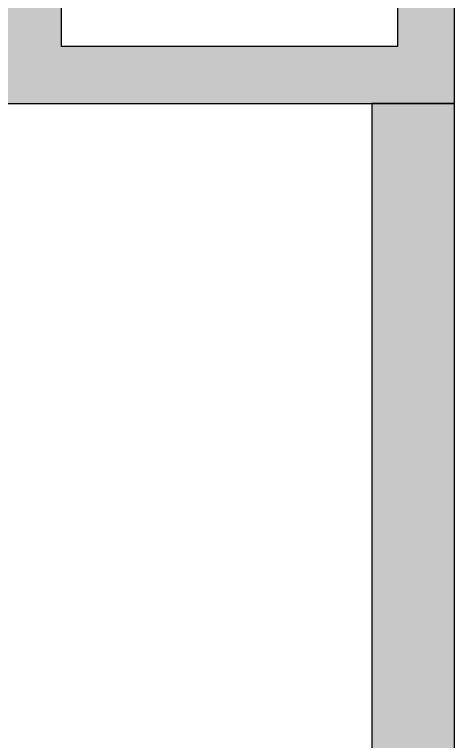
# Model space of a CAD drawing. Header units: millimetres. Extents: x 155927 to 295199, y -4084 to 97293.
# Drawn here: x 160709 to 161251, y 25170 to 26065 of the extents above; entities that cross this region are included whole.
import ezdxf

# ---------------------------------------------------------------- set-up
doc = ezdxf.new("R2010")
doc.units = ezdxf.units.MM
doc.header["$MEASUREMENT"] = 0
doc.layers.add('A-WALL-PATT', color=7, linetype='CONTINUOUS', lineweight=9)
doc.layers.add('I-WALL', color=7, linetype='CONTINUOUS', lineweight=9)

msp = doc.modelspace()

# ---------------------------------------------------------------- hatches: boundary and pattern name
at = {"layer": 'A-WALL-PATT'}
for points in [[(160738.49, 25955.61), (160766.66, 25955.61), (160766.66, 26793.94), (160696.66, 26793.94), (160696.66, 25955.61)], [(161250.83, 25955.61), (161250.83, 26793.94), (161180.83, 26793.94), (161180.83, 25955.61)], [(161180.83, 25955.61), (161180.83, 26025.61), (160766.66, 26025.61), (160766.66, 25955.61)]]:
    msp.add_hatch(color=256, dxfattribs=at).paths.add_polyline_path(points, flags=0)
h = msp.add_hatch(color=256, dxfattribs=at)
h.paths.add_polyline_path([(161250.83, 15107.61), (161250.83, 15810.21), (161148.83, 15810.21), (161148.83, 15107.61)], flags=0)
h.paths.add_polyline_path([(161148.83, 16820.21), (161250.83, 16820.21), (161250.83, 18075.11), (161148.83, 18075.11), (161148.83, 17512.63)], flags=0)
h.paths.add_polyline_path([(161148.83, 19085.11), (161250.83, 19085.11), (161250.83, 20775.11), (161148.83, 20775.11), (161148.83, 19250.39)], flags=0)
h.paths.add_polyline_path([(161250.83, 21785.11), (161250.83, 23475.11), (161148.83, 23475.11), (161148.83, 21785.11)], flags=0)
h.paths.add_polyline_path([(161148.83, 24485.11), (161250.83, 24485.11), (161250.83, 25955.61), (161148.83, 25955.61), (161148.83, 25332.54)], flags=0)

# ---------------------------------------------------------------- linework, layer by layer
at = {"layer": 'I-WALL', "lineweight": 30}
for p, q in [((160766.66, 26025.61), (160766.66, 26793.94)), ((161180.83, 26793.94), (161180.83, 26025.61)), ((161250.83, 25955.61), (161250.83, 26793.94)), ((161180.83, 26025.61), (160766.66, 26025.61)), ((160696.66, 25955.61), (160766.66, 25955.61)), ((160766.66, 25955.61), (161180.83, 25955.61)), ((161148.83, 25955.61), (161148.83, 24485.11)), ((161250.83, 25955.61), (161148.83, 25955.61)), ((161180.83, 25955.61), (161250.83, 25955.61)), ((161250.83, 24485.11), (161250.83, 25955.61))]:
    msp.add_line(p, q, dxfattribs=at)

doc.saveas('drawing.dxf')
